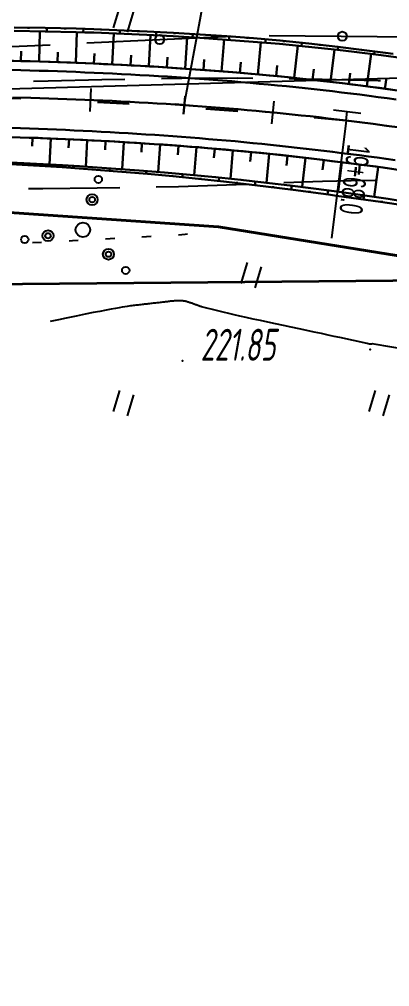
# Model space of a CAD drawing. Header units: millimetres. Extents: x -1799 to 6962, y -1020 to 4121.
# Drawn here: x 40.1 to 80.6, y 3239.6 to 3345.6 of the extents above; entities that cross this region are included whole.
import ezdxf
from ezdxf import colors
from ezdxf.entities.mleader import LeaderData, LeaderLine
from ezdxf.math import Vec2, Vec3

# ---------------------------------------------------------------- set-up
doc = ezdxf.new("R2010")
doc.units = ezdxf.units.MM
doc.linetypes.add('CONTI', pattern=[0])
doc.linetypes.add('STROT', pattern=[1.7, 0.5, -1.2])
for name, color, linetype, lineweight in [('10', 1, 'Continuous', 35), ('КОПИЯ_ОСЬ_13_ОТКОСЫ', 7, 'Continuous', 30), ('КОПИЯ_ОСЬ_ГРАНИЦЫ_ПОЛОС', 7, 'Continuous', 30), ('ОСЬ_ВЕРХ_ПОКРЫТИЯ_ГРАНИЦЫ_ПОЛОС', 7, 'Continuous', 30), ('ОСЬ_ВЕРХ_ПОКРЫТИЯ_ОСЬ', 1, 'Continuous', 30), ('Отметки', 5, 'Continuous', 30)]:
    doc.layers.add(name, color=color, linetype=linetype, lineweight=lineweight)
for name, color, linetype in [('_Ростелеком', 6, 'Continuous'), ('GOR_BDEFAULT', 212, 'CONTI'), ('PI_OTDEFAULT', 172, 'CONTI'), ('PI_TTDEFAULT', 5, 'CONTI'), ('PLN_O', 7, 'CONTI'), ('SIT_LDEFAULT', 7, 'CONTI'), ('USLZNDEFAULT', 7, 'CONTI'), ('ZAPSKDEFAULT', 7, 'CONTI'), ('КОПИЯ_ОСЬ_ТАНГЕНСЫ', 1, 'Continuous'), ('ОСЬ_ВЕРХ_ПОКРЫТИЯ_ПИКЕТЫ', 1, 'Continuous'), ('ОСЬ_ВЕРХ_ПОКРЫТИЯ_РАЗБИВКА_КРИВ', 1, 'Continuous'), ('ОСЬ_ВЕРХ_ПОКРЫТИЯ_ТАНГЕНСЫ', 1, 'Continuous'), ('разметка', 7, 'Continuous')]:
    doc.layers.add(name, color=color, linetype=linetype)
doc.styles.add('eskd', font='spds.shx', dxfattribs={"width": 1.2, "oblique": 15})
doc.styles.get("Standard").update_dxf_attribs({"font": 'arial.ttf'})
doc.styles.add('STYLE1', font='romand.shx', dxfattribs={"width": 0.9})
doc.styles.add('ГОСТ', font='', dxfattribs={"oblique": 15, "height": 4})
doc.styles.get('ГОСТ').set_extended_font_data('GOST type A')
doc.linetypes.add('кабель_связи_проект.', pattern='A,10,-1,["/",STYLE1,S=3,R=0,X=0,Y=-1.5],-4.1', length=15.1)

# ---------------------------------------------------------------- blocks, each defined once
blk = doc.blocks.new('BL_2011')
at = {"color": 0}
for p, q in [((0, 0), (0, 2.4)), ((1.6, 0), (1.6, 2.4))]:
    blk.add_line(p, q, dxfattribs=at)
blk = doc.blocks.new('BL_2010')
at = {"color": 0}
for centre, radius in [((0, 5.78), 0.4), ((0, 3.46), 0.6), ((0, 3.46), 0.3), ((0, 0), 0.8), ((-3.46, -1.74), 0.6), ((-3.46, -1.74), 0.3), ((3.46, -1.74), 0.6), ((3.46, -1.74), 0.3), ((-5.78, -2.88), 0.4), ((5.78, -2.88), 0.4)]:
    blk.add_circle(centre, radius, dxfattribs=at)
blk = doc.blocks.new('_None')
blk = doc.blocks.new('Крест')
at = {"layer": 'Отметки'}
for points in [[(-1, 0), (1, 0)], [(0, 1), (0, -1)]]:
    blk.add_lwpolyline(points, dxfattribs=at)

msp = doc.modelspace()

# ---------------------------------------------------------------- linework, layer by layer
at = {"layer": '10'}
msp.add_lwpolyline([(1051.21, 3001.58), (974.51, 3016.91), (912.27, 3029.91), (802.72, 3052.77), (731.25, 3067.83), (636.78, 3087.13), (493.46, 3112.21), (494.99, 3106.72), (485.32, 3108.34), (431.47, 3127.8), (399.29, 3139.15), (370.15, 3158.46), (256.96, 3237.54), (178.33, 3282.64), (135.32, 3306.77), (116.47, 3313.34), (93.11, 3317.06), (-267.68, 3313.81), (-292.89, 3314.1), (-344.73, 3319.75)], dxfattribs=at)
at = {"layer": '_Ростелеком', "linetype": 'кабель_связи_проект.', "lineweight": 40, "ltscale": 0.25}
msp.add_lwpolyline([(-352.03, 3321.94), (-297.63, 3315.25), (-195.84, 3318.28), (-97.48, 3322.38), (-4.69, 3324.98), (27.74, 3325.19), (61.87, 3322.86), (98.79, 3316.91), (116.52, 3313.69), (135.62, 3307.07), (148.04, 3301.67), (187.18, 3282.72), (226.03, 3259.14), (267.57, 3231.16), (320.96, 3194.89), (385.8, 3152.73), (396.28, 3145.91), (411.1, 3138.25), (437.43, 3126.61), (493.48, 3112.58), (557.68, 3101.61)], dxfattribs=at)
at = {"layer": 'GOR_BDEFAULT', "color": 212, "elevation": 222, "flags": 128}
for points in [[(122.28, 3302.98), (122.21, 3303.08), (122.11, 3303.18), (122, 3303.3), (121.87, 3303.42), (121.71, 3303.56), (121.52, 3303.7), (121.29, 3303.85), (121.02, 3304.01), (120.71, 3304.17), (120.35, 3304.34), (119.93, 3304.51), (119.46, 3304.68), (118.92, 3304.86), (118.31, 3305.04), (117.64, 3305.22), (116.89, 3305.4), (116.07, 3305.58), (115.2, 3305.76), (114.28, 3305.93), (113.33, 3306.1), (112.34, 3306.27), (111.34, 3306.44), (110.34, 3306.6), (109.33, 3306.75), (108.34, 3306.89), (107.37, 3307.03), (106.43, 3307.16), (105.53, 3307.28), (104.68, 3307.39), (103.9, 3307.48), (103.18, 3307.57), (102.52, 3307.64), (101.91, 3307.71), (101.35, 3307.76), (100.83, 3307.81), (100.32, 3307.86), (99.83, 3307.9), (99.35, 3307.93), (98.87, 3307.97), (98.37, 3308), (97.85, 3308.04), (97.3, 3308.07), (96.71, 3308.12), (96.07, 3308.16), (95.37, 3308.22), (94.61, 3308.28), (93.79, 3308.34), (92.92, 3308.42), (92.01, 3308.49), (91.08, 3308.58), (90.13, 3308.66), (89.16, 3308.75), (88.2, 3308.84), (87.26, 3308.93), (86.33, 3309.02), (85.43, 3309.11), (84.58, 3309.19), (83.77, 3309.28), (83.03, 3309.36), (82.35, 3309.43), (78.92, 3310.01), (78.73, 3310.05), (78.6, 3310.01), (78.49, 3309.99), (78.38, 3310.01), (78.26, 3310.04), (78.13, 3310.08), (75.15, 3310.72), (74.54, 3310.86), (73.86, 3311), (73.12, 3311.16), (72.35, 3311.32), (71.53, 3311.5), (70.69, 3311.68), (69.83, 3311.86), (68.97, 3312.05), (68.11, 3312.23), (67.26, 3312.41), (66.44, 3312.59), (65.64, 3312.76), (64.9, 3312.93), (64.2, 3313.08), (63.57, 3313.22), (59.98, 3314.1), (59.92, 3314.12), (59.85, 3314.14), (59.79, 3314.17), (59.73, 3314.19), (59.66, 3314.21), (59.6, 3314.23), (59.54, 3314.26), (59.47, 3314.28), (59.41, 3314.31), (59.34, 3314.33), (59.27, 3314.35), (59.21, 3314.38), (59.14, 3314.4), (59.07, 3314.43), (59, 3314.45), (58.93, 3314.48), (58.86, 3314.5), (58.79, 3314.53), (58.72, 3314.55), (58.64, 3314.58), (58.57, 3314.6), (58.5, 3314.62), (58.42, 3314.65), (58.34, 3314.67), (58.27, 3314.69), (58.19, 3314.7), (58.11, 3314.72), (58.03, 3314.73), (57.94, 3314.74), (57.86, 3314.75), (57.77, 3314.76), (57.68, 3314.77), (57.6, 3314.77), (57.5, 3314.77), (57.41, 3314.77), (57.32, 3314.76), (57.22, 3314.76), (57.13, 3314.75), (57.03, 3314.74), (56.93, 3314.73), (56.82, 3314.72), (56.72, 3314.71), (56.61, 3314.7), (56.51, 3314.69), (56.4, 3314.68), (56.29, 3314.66), (56.17, 3314.65), (56.06, 3314.64), (55.94, 3314.62), (55.82, 3314.61), (55.71, 3314.6), (55.58, 3314.58), (55.46, 3314.57), (55.34, 3314.55), (55.21, 3314.54), (55.09, 3314.52), (54.96, 3314.51), (54.83, 3314.49), (54.7, 3314.48), (54.57, 3314.46), (54.44, 3314.45), (54.31, 3314.43), (54.17, 3314.42), (54.04, 3314.4), (53.9, 3314.39), (53.76, 3314.37), (53.63, 3314.35), (53.49, 3314.34), (53.35, 3314.32), (53.21, 3314.31), (53.07, 3314.29), (52.93, 3314.28), (52.79, 3314.26), (52.65, 3314.24), (52.51, 3314.23), (52.36, 3314.21), (52.21, 3314.19), (52.04, 3314.17), (51.84, 3314.14), (51.6, 3314.1), (51.32, 3314.06), (50.98, 3314), (50.57, 3313.93), (50.1, 3313.84), (49.54, 3313.73), (48.88, 3313.6), (48.13, 3313.46), (47.27, 3313.28), (46.28, 3313.08), (45.17, 3312.86)], [(45.17, 3312.86), (44.33, 3312.68), (43.44, 3312.5)]]:
    msp.add_lwpolyline(points, dxfattribs=at)
at = {"layer": 'PI_TTDEFAULT', "color": 5}
for p in [(78.46, 3309.43, 221.99), (57.9, 3308.19, 221.85)]:
    msp.add_point(p, dxfattribs=at)
at = {"layer": 'PLN_O'}
for p, q in [((47.43, 3343), (63.41, 3343.75)), ((67.41, 3343.81), (83.41, 3343.66)), ((27.46, 3342.06), (43.44, 3342.81))]:
    msp.add_line(p, q, dxfattribs=at)
for centre in [(75.41, 3343.74), (55.42, 3343.38)]:
    msp.add_circle(centre, 0.5, dxfattribs=at)
at = {"layer": 'SIT_LDEFAULT', "color": 7}
for p, q in [((43.22, 3338.83), (41.6, 3338.79)), ((49.07, 3338.96), (43.22, 3338.82)), ((51.61, 3339.01), (49.07, 3338.96)), ((57.83, 3339.12), (55.6, 3339.08)), ((60.91, 3339.14), (57.83, 3339.12)), ((63.98, 3339.12), (60.91, 3339.13)), ((65.6, 3339.11), (63.98, 3339.13)), ((70.13, 3339.05), (69.6, 3339.06)), ((73.21, 3338.99), (70.13, 3339.05)), ((76.28, 3338.92), (73.21, 3338.99)), ((79.36, 3338.85), (76.28, 3338.92)), ((79.6, 3338.85), (79.36, 3338.85)), ((42.62, 3327.06), (48.57, 3327.14)), ((48.57, 3327.14), (51.04, 3327.18)), ((55.04, 3327.25), (57.49, 3327.29)), ((57.49, 3327.29), (60.64, 3327.38)), ((60.64, 3327.38), (63.8, 3327.5)), ((63.8, 3327.5), (65.03, 3327.55)), ((69.03, 3327.71), (70.11, 3327.75)), ((70.11, 3327.76), (73.25, 3327.87)), ((73.25, 3327.87), (76.38, 3327.95)), ((76.38, 3327.95), (79.02, 3327.98)), ((41.04, 3327.04), (42.62, 3327.06)), ((53.48, 3321.77), (54.48, 3321.83)), ((57.48, 3322), (58.2, 3322.04)), ((58.2, 3322.04), (58.45, 3322.11)), ((41.49, 3321.14), (42.49, 3321.19)), ((45.49, 3321.34), (45.87, 3321.36)), ((45.87, 3321.36), (46.49, 3321.39)), ((49.49, 3321.56), (50.49, 3321.61))]:
    msp.add_line(p, q, dxfattribs=at)
at = {"layer": 'КОПИЯ_ОСЬ_13_ОТКОСЫ'}
for points in [[(39.49, 3344.32), (42.87, 3344.26), (46.26, 3344.19), (47.23, 3344.16), (48.19, 3344.13), (54.01, 3343.89), (56.91, 3343.73), (59.82, 3343.56), (62.73, 3343.36), (65.64, 3343.14), (68.55, 3342.9), (71.72, 3342.59), (74.89, 3342.25), (75.8, 3342.15), (76.7, 3342.04), (79.67, 3341.67), (82.63, 3341.26)], [(39.49, 3344.32), (42.87, 3344.26), (46.26, 3344.19), (47.23, 3344.16), (48.19, 3344.13), (54.01, 3343.89), (56.91, 3343.73), (59.82, 3343.56), (62.73, 3343.36), (65.64, 3343.14), (68.55, 3342.9), (71.72, 3342.59), (74.89, 3342.25), (75.8, 3342.15), (76.7, 3342.04), (79.67, 3341.67), (82.63, 3341.26)], [(39.5, 3344.7), (42.89, 3344.65), (46.27, 3344.57), (47.24, 3344.54), (48.21, 3344.51), (54.03, 3344.27), (56.94, 3344.11), (59.85, 3343.94), (62.76, 3343.74), (65.68, 3343.51), (68.59, 3343.27), (71.76, 3342.94), (74.93, 3342.58), (77.53, 3342.26), (80.13, 3341.93), (80.98, 3341.81)], [(41.06, 3344.68), (41.05, 3344.55)], [(42.23, 3340.96), (42.31, 3344.27)], [(43.06, 3344.64), (43.05, 3344.26)], [(45.06, 3344.6), (45.05, 3344.47)], [(46.23, 3340.82), (46.36, 3344.18)], [(47.06, 3344.55), (47.04, 3344.17)], [(49.05, 3344.48), (49.05, 3344.35)], [(51.05, 3344.39), (51.04, 3344.01)], [(53.05, 3344.31), (53.05, 3344.18)], [(55.05, 3344.21), (55.03, 3343.84)], [(57.05, 3344.11), (57.04, 3343.98)], [(50.22, 3340.65), (50.38, 3344.04)], [(54.22, 3340.44), (54.41, 3343.87)], [(58.21, 3340.19), (58.44, 3343.65)], [(59.04, 3343.99), (59.02, 3343.61)], [(61.04, 3343.86), (61.03, 3343.73)], [(62.2, 3339.89), (62.47, 3343.38)], [(63.03, 3343.72), (63.01, 3343.34)], [(65.03, 3343.57), (65.02, 3343.44)], [(66.18, 3339.56), (66.5, 3343.07)], [(67.02, 3343.4), (66.99, 3343.03)], [(69.01, 3343.23), (69, 3343.1)], [(71, 3343.02), (70.96, 3342.66)], [(40.23, 3341.01), (40.26, 3342.1)], [(44.23, 3340.9), (44.26, 3342)], [(70.16, 3339.17), (70.53, 3342.71)], [(72.99, 3342.8), (72.98, 3342.69)], [(74.14, 3338.74), (74.55, 3342.29)], [(74.98, 3342.58), (74.94, 3342.25)], [(76.96, 3342.34), (76.95, 3342.23)], [(78.95, 3342.08), (78.91, 3341.77)], [(36.53, 3341.1), (42.29, 3340.96), (45.65, 3340.85), (49.01, 3340.71), (51.89, 3340.57), (54.77, 3340.41), (57.65, 3340.22), (60.53, 3340.02), (63.41, 3339.8), (66.29, 3339.55), (69.49, 3339.24), (72.69, 3338.9), (75.74, 3338.55), (78.78, 3338.17), (81.18, 3337.84)], [(48.22, 3340.74), (48.27, 3341.86)], [(52.22, 3340.55), (52.28, 3341.68)], [(56.21, 3340.32), (56.28, 3341.46)], [(60.2, 3340.05), (60.29, 3341.2)], [(64.19, 3339.73), (64.29, 3340.89)], [(78.11, 3338.25), (78.57, 3341.81)], [(68.17, 3339.37), (68.29, 3340.54)], [(72.15, 3338.96), (72.28, 3340.14)], [(76.13, 3338.5), (76.27, 3339.68)], [(80.09, 3337.99), (80.25, 3339.18)], [(34.48, 3332.81), (40.15, 3332.66), (43.45, 3332.54), (46.74, 3332.39), (50.51, 3332.19), (54.27, 3331.96), (57.09, 3331.77), (59.9, 3331.55), (62.71, 3331.31), (65.52, 3331.05), (68.63, 3330.73), (71.74, 3330.38), (75.22, 3329.95), (77.55, 3329.65), (79.88, 3329.34), (82.21, 3329.01)], [(41.49, 3332.61), (41.45, 3331.68)], [(43.49, 3332.53), (43.37, 3329.68)], [(45.49, 3332.45), (45.44, 3331.5)], [(47.48, 3332.35), (47.34, 3329.44)], [(49.48, 3332.25), (49.43, 3331.28)], [(51.48, 3332.14), (51.3, 3329.16)], [(53.47, 3332.02), (53.41, 3331.02)], [(55.47, 3331.88), (55.26, 3328.87)], [(57.46, 3331.74), (57.39, 3330.73)], [(59.46, 3331.58), (59.21, 3328.52)], [(61.45, 3331.42), (61.36, 3330.4)], [(63.44, 3331.24), (63.16, 3328.13)], [(65.43, 3331.05), (65.33, 3330.02)], [(67.42, 3330.85), (67.1, 3327.69)], [(69.41, 3330.64), (69.3, 3329.59)], [(71.4, 3330.42), (71.03, 3327.23)], [(39.13, 3329.91), (44.76, 3329.61), (46.63, 3329.49), (47.56, 3329.42), (53.16, 3329.04), (55.95, 3328.81), (58.74, 3328.57), (61.53, 3328.3), (64.31, 3328.01), (65.23, 3327.91), (69.67, 3327.4), (72.25, 3327.07), (74.83, 3326.72), (77.64, 3326.33), (80.45, 3325.92), (85.09, 3325.17)], [(39.13, 3329.91), (44.76, 3329.61), (46.63, 3329.49), (47.56, 3329.42), (53.16, 3329.04), (55.95, 3328.81), (58.74, 3328.57), (61.53, 3328.3), (64.31, 3328.01), (65.23, 3327.91), (69.67, 3327.4), (72.25, 3327.07), (74.83, 3326.72), (77.64, 3326.33), (80.45, 3325.92), (85.09, 3325.17)], [(39.13, 3329.71), (44.75, 3329.38), (48.48, 3329.12), (54.08, 3328.67), (56.86, 3328.41), (59.65, 3328.13), (62.42, 3327.83), (65.2, 3327.51), (66.12, 3327.39), (67.04, 3327.28), (70.05, 3326.91), (73.06, 3326.51), (73.91, 3326.39), (74.77, 3326.27), (77.18, 3325.94), (79.58, 3325.59), (82.31, 3325.19)], [(41.95, 3329.55), (41.96, 3329.76)], [(43.95, 3329.43), (43.95, 3329.5)], [(45.94, 3329.3), (45.96, 3329.53)], [(47.94, 3329.16), (47.94, 3329.24)], [(49.93, 3329.01), (49.95, 3329.26)], [(73.39, 3330.17), (73.25, 3329.11)], [(75.37, 3329.93), (74.97, 3326.7)], [(77.35, 3329.68), (77.22, 3328.6)], [(79.34, 3329.41), (78.89, 3326.15)], [(51.93, 3328.84), (51.93, 3328.93)], [(53.92, 3328.68), (53.94, 3328.97)], [(55.91, 3328.5), (55.92, 3328.6)], [(57.9, 3328.31), (57.93, 3328.64)], [(59.89, 3328.1), (59.9, 3328.22)], [(61.88, 3327.89), (61.92, 3328.26)], [(63.87, 3327.66), (63.88, 3327.79)], [(65.85, 3327.43), (65.9, 3327.83)], [(67.84, 3327.18), (67.85, 3327.32)], [(69.82, 3326.94), (69.88, 3327.37)], [(71.81, 3326.68), (71.83, 3326.82)], [(73.79, 3326.41), (73.85, 3326.86)], [(75.77, 3326.14), (75.79, 3326.28)], [(77.75, 3325.86), (77.81, 3326.31)], [(79.73, 3325.57), (79.75, 3325.72)]]:
    msp.add_lwpolyline(points, dxfattribs=at)
at = {"layer": 'КОПИЯ_ОСЬ_ГРАНИЦЫ_ПОЛОС'}
for points in [[(39.22, 3341.05), (40.22, 3341.02), (41.23, 3340.99), (42.24, 3340.96), (43.24, 3340.93), (44.25, 3340.9), (45.26, 3340.86), (46.26, 3340.82), (47.27, 3340.78), (48.28, 3340.74), (49.28, 3340.69), (50.29, 3340.65), (51.3, 3340.6), (52.3, 3340.54), (53.31, 3340.49), (54.32, 3340.43), (55.33, 3340.37), (56.33, 3340.31), (57.34, 3340.25), (58.35, 3340.18), (59.35, 3340.11), (60.36, 3340.03), (61.37, 3339.96), (62.37, 3339.88), (63.38, 3339.8), (64.39, 3339.71), (65.39, 3339.63), (66.4, 3339.54), (67.41, 3339.44), (68.41, 3339.35), (69.42, 3339.25), (70.43, 3339.14), (71.43, 3339.04), (72.44, 3338.93), (73.44, 3338.82), (74.45, 3338.7), (75.45, 3338.58), (76.46, 3338.46), (77.46, 3338.34), (78.46, 3338.21), (79.47, 3338.08), (80.47, 3337.94), (81.47, 3337.8)], [(39.17, 3332.69), (40.15, 3332.66), (41.13, 3332.62), (42.11, 3332.59), (43.09, 3332.55), (44.07, 3332.51), (45.05, 3332.47), (46.03, 3332.42), (47.01, 3332.38), (47.98, 3332.33), (48.96, 3332.28), (49.94, 3332.23), (50.92, 3332.17), (51.89, 3332.11), (52.87, 3332.05), (53.84, 3331.99), (54.82, 3331.93), (55.8, 3331.86), (56.77, 3331.79), (57.74, 3331.72), (58.72, 3331.64), (59.69, 3331.57), (60.67, 3331.49), (61.64, 3331.4), (62.61, 3331.32), (63.58, 3331.23), (64.56, 3331.14), (65.53, 3331.05), (66.5, 3330.95), (67.47, 3330.85), (68.44, 3330.75), (69.41, 3330.64), (70.38, 3330.54), (71.35, 3330.42), (72.31, 3330.31), (73.28, 3330.19), (74.25, 3330.07), (75.22, 3329.95), (76.19, 3329.83), (77.16, 3329.7), (78.14, 3329.58), (79.11, 3329.45), (80.08, 3329.31), (81.05, 3329.18)]]:
    msp.add_lwpolyline(points, dxfattribs=at)
at = {"layer": 'КОПИЯ_ОСЬ_ТАНГЕНСЫ'}
msp.add_line((-395.28, 3325.81), (127.01, 3340.44), dxfattribs=at)
at = {"layer": 'ОСЬ_ВЕРХ_ПОКРЫТИЯ_ГРАНИЦЫ_ПОЛОС', "linetype": 'Continuous'}
for points in [[(39.22, 3341.05), (40.22, 3341.02), (41.23, 3340.99), (42.24, 3340.96), (43.24, 3340.93), (44.25, 3340.9), (45.26, 3340.86), (46.26, 3340.82), (47.27, 3340.78), (48.28, 3340.74), (49.28, 3340.69), (50.29, 3340.65), (51.3, 3340.6), (52.3, 3340.54), (53.31, 3340.49), (54.32, 3340.43), (55.33, 3340.37), (56.33, 3340.31), (57.34, 3340.25), (58.35, 3340.18), (59.35, 3340.11), (60.36, 3340.03), (61.37, 3339.96), (62.37, 3339.88), (63.38, 3339.8), (64.39, 3339.71), (65.39, 3339.63), (66.4, 3339.54), (67.41, 3339.44), (68.41, 3339.35), (69.42, 3339.25), (70.43, 3339.14), (71.43, 3339.04), (72.44, 3338.93), (73.44, 3338.82), (74.45, 3338.7), (75.45, 3338.58), (76.46, 3338.46), (77.46, 3338.34), (78.46, 3338.21), (79.47, 3338.08), (80.47, 3337.94), (81.47, 3337.8)], [(81.33, 3336.81), (80.34, 3336.95), (79.34, 3337.08), (78.34, 3337.22), (77.34, 3337.34), (76.33, 3337.47), (75.33, 3337.59), (74.33, 3337.71), (73.33, 3337.82), (72.33, 3337.94), (71.33, 3338.04), (70.32, 3338.15), (69.32, 3338.25), (68.32, 3338.35), (67.31, 3338.45), (66.31, 3338.54), (65.31, 3338.63), (64.3, 3338.72), (63.3, 3338.8), (62.3, 3338.88), (61.29, 3338.96), (60.29, 3339.04), (59.28, 3339.11), (58.28, 3339.18), (57.27, 3339.25), (56.27, 3339.31), (55.27, 3339.37), (54.26, 3339.43), (53.26, 3339.49), (52.25, 3339.55), (51.25, 3339.6), (50.24, 3339.65), (49.24, 3339.7), (48.23, 3339.74), (47.23, 3339.78), (46.22, 3339.82), (45.22, 3339.86), (44.21, 3339.9), (43.21, 3339.93), (42.21, 3339.96), (41.2, 3339.99), (40.2, 3340.02), (39.19, 3340.05)]]:
    msp.add_lwpolyline(points, dxfattribs=at)
at = {"layer": 'ОСЬ_ВЕРХ_ПОКРЫТИЯ_ГРАНИЦЫ_ПОЛОС', "linetype": 'Continuous', "lineweight": 30}
for points in [[(81.19, 3330.17), (80.21, 3330.3), (79.24, 3330.44), (78.27, 3330.57), (77.29, 3330.7), (76.32, 3330.82), (75.34, 3330.94), (74.37, 3331.06), (73.4, 3331.19), (72.43, 3331.3), (71.46, 3331.42), (70.49, 3331.53), (69.52, 3331.64), (68.55, 3331.74), (67.57, 3331.84), (66.6, 3331.94), (65.63, 3332.04), (64.65, 3332.13), (63.68, 3332.23), (62.7, 3332.31), (61.73, 3332.4), (60.75, 3332.48), (59.77, 3332.56), (58.8, 3332.64), (57.82, 3332.71), (56.84, 3332.79), (55.87, 3332.86), (54.89, 3332.92), (53.91, 3332.99), (52.93, 3333.05), (51.95, 3333.11), (50.97, 3333.17), (49.99, 3333.22), (49.01, 3333.28), (48.03, 3333.33), (47.05, 3333.38), (46.07, 3333.42), (45.09, 3333.47), (44.11, 3333.51), (43.13, 3333.55), (42.15, 3333.59), (41.17, 3333.62), (40.19, 3333.66), (39.21, 3333.69)], [(81.05, 3329.18), (80.08, 3329.31), (79.11, 3329.45), (78.14, 3329.58), (77.16, 3329.7), (76.19, 3329.83), (75.22, 3329.95), (74.25, 3330.07), (73.28, 3330.19), (72.31, 3330.31), (71.35, 3330.42), (70.38, 3330.54), (69.41, 3330.64), (68.44, 3330.75), (67.47, 3330.85), (66.5, 3330.95), (65.53, 3331.05), (64.56, 3331.14), (63.58, 3331.23), (62.61, 3331.32), (61.64, 3331.4), (60.67, 3331.49), (59.69, 3331.57), (58.72, 3331.64), (57.75, 3331.72), (56.77, 3331.79), (55.8, 3331.86), (54.82, 3331.93), (53.84, 3331.99), (52.87, 3332.05), (51.89, 3332.11), (50.92, 3332.17), (49.94, 3332.23), (48.96, 3332.28), (47.98, 3332.33), (47.01, 3332.38), (46.03, 3332.42), (45.05, 3332.47), (44.07, 3332.51), (43.09, 3332.55), (42.11, 3332.59), (41.13, 3332.62), (40.15, 3332.66), (39.17, 3332.69)]]:
    msp.add_lwpolyline(points, dxfattribs=at)
at = {"layer": 'ОСЬ_ВЕРХ_ПОКРЫТИЯ_ОСЬ'}
msp.add_lwpolyline([(39.33, 3337.04), (41.3, 3336.99), (42.29, 3336.96), (43.28, 3336.93), (44.27, 3336.89), (45.26, 3336.86), (46.24, 3336.82), (47.23, 3336.78), (48.22, 3336.74), (49.21, 3336.69), (50.2, 3336.65), (51.18, 3336.6), (52.17, 3336.55), (53.16, 3336.49), (54.15, 3336.44), (55.13, 3336.38), (56.12, 3336.32), (57.11, 3336.25), (58.1, 3336.19), (59.08, 3336.12), (60.07, 3336.04), (61.05, 3335.97), (62.04, 3335.89), (63.03, 3335.81), (64.01, 3335.73), (65, 3335.65), (65.98, 3335.56), (66.97, 3335.47), (67.95, 3335.37), (68.94, 3335.27), (69.92, 3335.17), (70.9, 3335.07), (71.89, 3334.97), (72.87, 3334.86), (73.85, 3334.74), (74.83, 3334.63), (75.82, 3334.51), (75.82, 3334.51, -0.079736), (167.16, 3308.13)], format="xyb", dxfattribs=at)
at = {"layer": 'ОСЬ_ВЕРХ_ПОКРЫТИЯ_ПИКЕТЫ'}
for p, q in [((47.82, 3335.5), (47.93, 3338)), ((67.71, 3334.14), (67.95, 3336.63))]:
    msp.add_line(p, q, dxfattribs=at)
at = {"layer": 'ОСЬ_ВЕРХ_ПОКРЫТИЯ_РАЗБИВКА_КРИВ'}
for p, q in [((74.45, 3335.68), (77.43, 3335.32)), ((75.82, 3334.51), (75.94, 3335.5)), ((75.82, 3334.51), (74.23, 3321.61))]:
    msp.add_line(p, q, dxfattribs=at)
at = {"layer": 'ОСЬ_ВЕРХ_ПОКРЫТИЯ_ТАНГЕНСЫ'}
msp.add_line((-395.28, 3325.81), (127.01, 3340.44), dxfattribs=at)
at = {"layer": 'разметка', "linetype": 'STROT', "lineweight": 30, "ltscale": 7}
msp.add_lwpolyline([(-644.71, 3539.46), (-644.71, 3539.46, 0.010848), (-599.22, 3492.38, 0.026039), (-521.3, 3423.36, 0.004471), (-497.65, 3404.9, 0.012597), (-469.15, 3383.51, 0.122053), (-334.33, 3332.01, 0.036279), (-244.45, 3330.03), (-14.07, 3336.49, -0.037498), (75.82, 3334.51, -0.079736), (167.16, 3308.13, -0.037499), (244.27, 3261.88), (343.34, 3195.51, 0.037498), (420.44, 3149.26, 0.023279), (446.23, 3138.55, 0.037464), (533.4, 3116.55), (1022.92, 3018.77), (1022.92, 3018.77)], format="xyb", dxfattribs=at)

# ---------------------------------------------------------------- block references
at = {"layer": 'USLZNDEFAULT', "color": 7, "rotation": 342.9999999999999}
msp.add_blockref('BL_2010', (47.01, 3322.53), dxfattribs=at)
at = {"layer": 'ZAPSKDEFAULT', "color": 7, "rotation": 342.9999999999999}
for p in [(50.35, 3344.64), (64.35, 3316.64), (50.35, 3302.64), (78.35, 3302.64)]:
    msp.add_blockref('BL_2011', p, dxfattribs=at)
at = {"layer": 'Отметки', "rotation": 354.7303297989966}
msp.add_blockref('Крест', (58.1, 3336.19), dxfattribs=at)

# ---------------------------------------------------------------- texts
at = {"layer": 'PI_OTDEFAULT', "color": 172, "style": 'eskd', "oblique": 10, "width": 0.8}
msp.add_text('221.85', height=3.5, dxfattribs=at).set_placement((59.89, 3308.19))
at = {"layer": 'ОСЬ_ВЕРХ_ПОКРЫТИЯ_РАЗБИВКА_КРИВ', "width": 0.6}
msp.add_text('19+68.0', height=2.5, rotation=263.01, dxfattribs=at).set_placement((76.01, 3331.97))

# ---------------------------------------------------------------- leaders
at = {"layer": 'Отметки', "ltscale": 0.2}
ml = msp.add_multileader_mtext('Standard', dxfattribs=at)
ml.set_content('224,54', color=256, style='ГОСТ')
ml.set_leader_properties()
ml.set_arrow_properties(name='NONE')
ml.build(insert=Vec2(0, 0))
ml.multileader.update_dxf_attribs({"text_left_attachment_type": 6, "text_right_attachment_type": 6, "dogleg_length": 0.36, "arrow_head_size": 2})
ctx = ml.context
ctx.base_point, ctx.arrow_head_size, ctx.landing_gap_size, ctx.plane_origin, ctx.plane_x_axis, ctx.plane_y_axis = Vec3(45.23, 3379.19), 2, 0, Vec3(64.68, 3302.57), Vec3(0.997963, -0.063789), Vec3(0.063789, 0.997963)
ctx.left_attachment, ctx.right_attachment, ctx.text_align_type = 6, 6, 2
notes = []
notes.append((ctx, [(1, (1, 1, 0), (65.91, 3377.86), (-0.997963, 0.063789), 0.36, [(0, [(58.1, 3336.19)], 0, [])])]))
ctx.mtext.insert, ctx.mtext.text_direction, ctx.mtext.rotation, ctx.mtext.alignment, ctx.mtext.line_spacing_style, ctx.mtext.flow_direction = Vec3(65.84, 3382.48), Vec3(0.997963, -0.063789), 6.219353, 3, 2, 5
for ctx, leaders in notes:
    for number, flags, end, landing, length, lines in leaders:
        leader = LeaderData()
        leader.index, (leader.has_last_leader_line, leader.has_dogleg_vector, leader.attachment_direction) = number, flags
        leader.last_leader_point, leader.dogleg_vector, leader.dogleg_length = Vec3(end), Vec3(landing), length
        for number, points, colour, breaks in lines:
            line = LeaderLine()
            line.index, line.vertices, line.color, line.breaks = number, Vec3.list(points), colors.encode_raw_color(colour), breaks
            leader.lines.append(line)
        ctx.leaders.append(leader)

doc.saveas('drawing.dxf')
